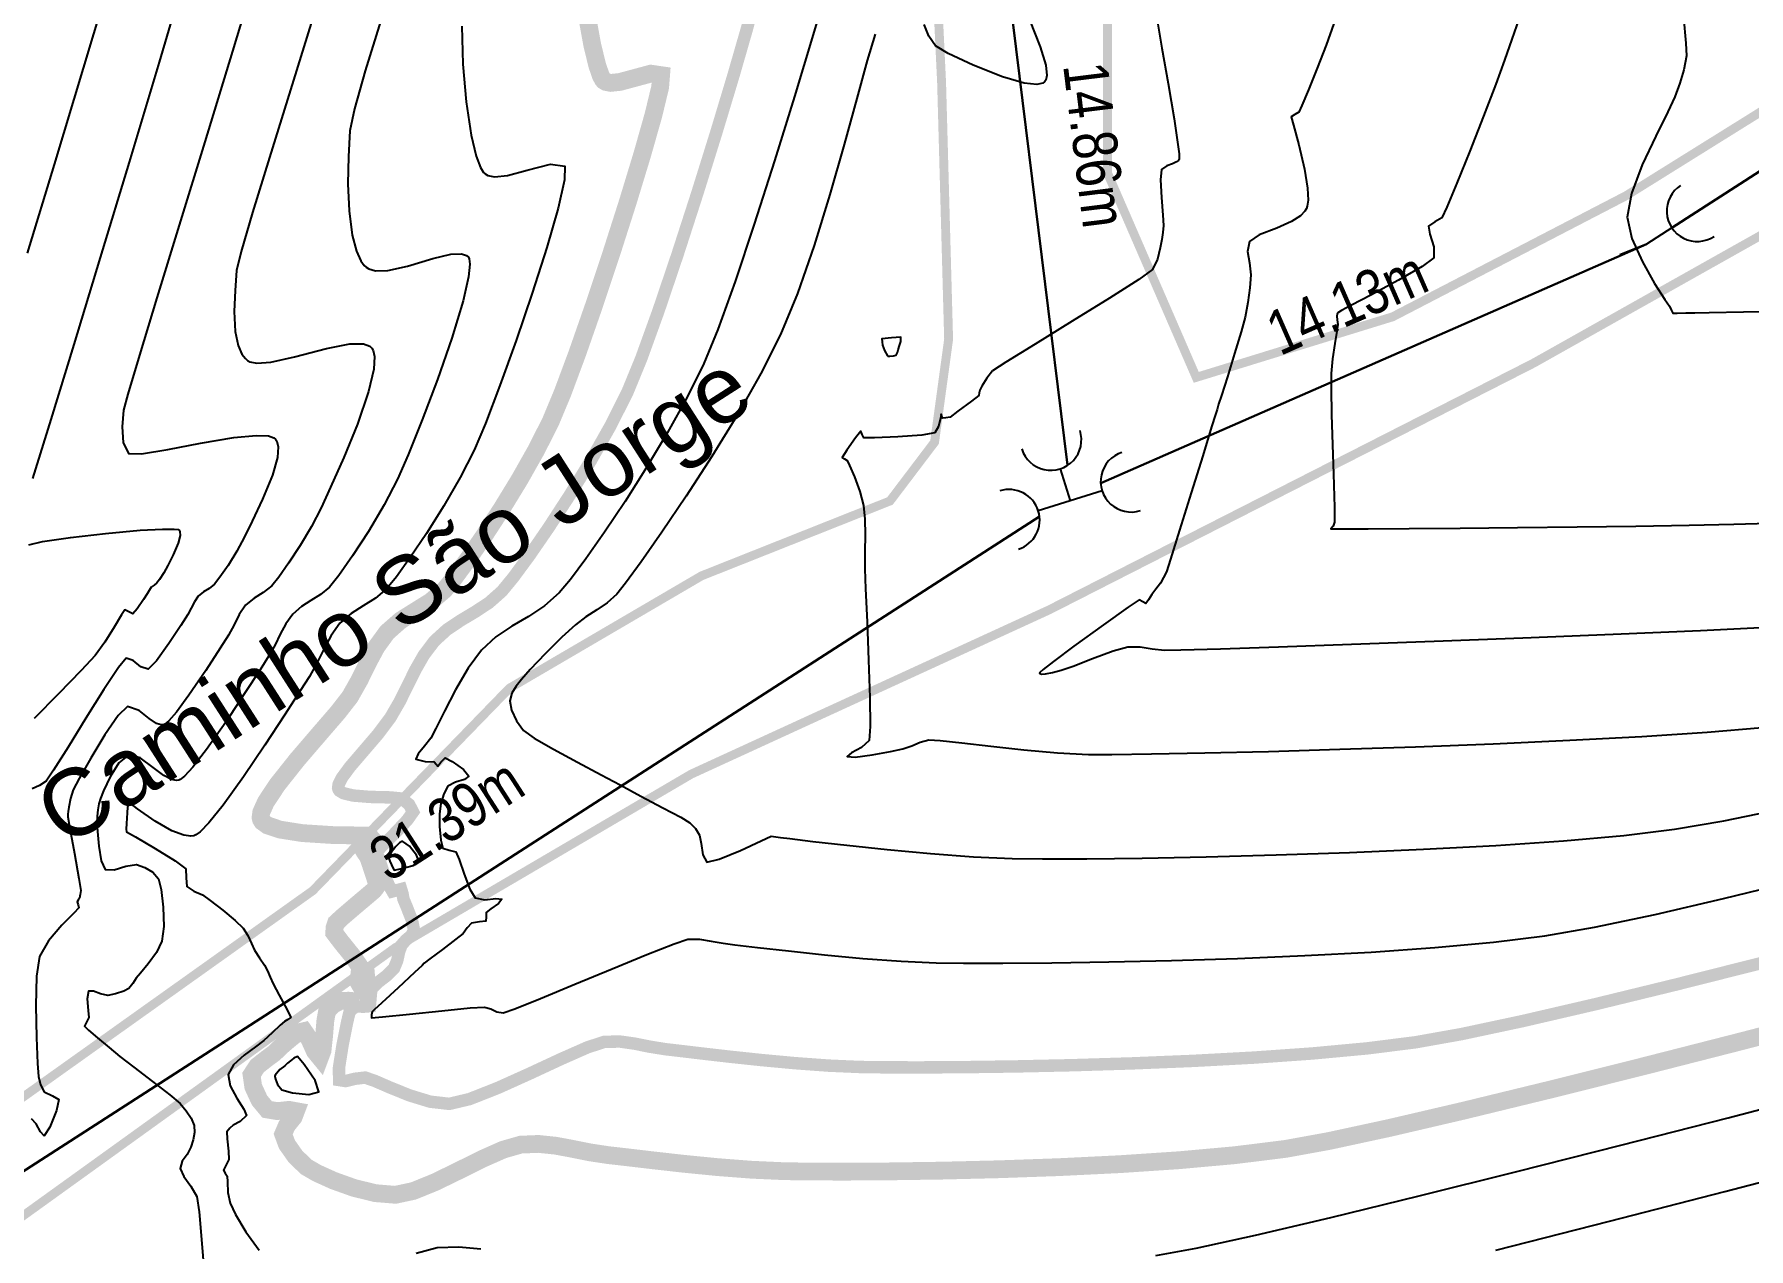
# Model space of a CAD drawing. Extents: x 360931 to 362237, y 7351473 to 7352200.
# Drawn here: x 361616.8 to 361655.38, y 7351840.05 to 7351867.38 of the extents above; entities that cross this region are included whole.
import ezdxf
from ezdxf.enums import TextEntityAlignment as Align

# ---------------------------------------------------------------- set-up
doc = ezdxf.new("R2010")
doc.units = 0
for name, color, linetype in [('A_Curvas Intermediarias', 37, 'Continuous'), ('A_Curvas Mestras', 32, 'Continuous'), ('PONTOS-Pontos - Água_U', 1, 'Continuous'), ('PS_IND_COMPRIMENTO', 7, 'Continuous'), ('ZZ-Carimbo Texto', 7, 'Continuous')]:
    doc.layers.add(name, color=color, linetype=linetype)
doc.layers.add('TUBO_PE_80_NTS194_PN_12_5', color=5, linetype='Continuous', lineweight=30)
doc.styles.add('CARIMBO', font='arial.ttf', dxfattribs={"height": 2})
doc.styles.add('ROMANS', font='arial.ttf', dxfattribs={"height": 2})
picture_1 = doc.add_image_def('image1.tif', size_in_pixel=(23490, 20550))

# ---------------------------------------------------------------- blocks, each defined once
blk = doc.blocks.new('*U1210', base_point=(361544.5079600605, 7351672.666167703))
for p, q in [((361544.3817252129, 7351672.606466972), (361544.6341949097, 7351672.770224494)), ((361544.5898388206, 7351672.562110886), (361544.5079600609, 7351672.688345734))]:
    blk.add_line(p, q)
for centre, start, end in [((361544.7495534642, 7351672.845048646), 122.968325282148, 302.968325282148), ((361544.2663666568, 7351672.531642822), 302.968325282148, 122.968325282148), ((361544.6646629727, 7351672.446752331), 32.96834127572016, 212.9683412757202)]:
    blk.add_arc(centre, 0.1375000000000001, start, end)
blk = doc.blocks.new('*U1226')
for p, q in [((-0.1349611733899325, -1.040834085586084e-17), (0, 0)), ((0, 0), (0.1276115338481963, -0.0248051693989508))]:
    blk.add_line(p, q)
blk.add_arc((-0.2724610013236037, -0.0002174700760600168), 0.1375, 270.0906135815417, 90.09061358154169)

msp = doc.modelspace()

# ---------------------------------------------------------------- linework, layer by layer
at = {"color": 0, "const_width": 0.2}
for points in [[(361629.2283346978, 7351914.738126702), (361628.7236157401, 7351905.567125448), (361628.7237191856, 7351899.001550904), (361631.0794248866, 7351888.234051084), (361634.4035408892, 7351878.851257103), (361636.5493730186, 7351872.748711157), (361637.05777291, 7351869.612286401), (361637.2159524929, 7351866.289716164), (361637.3738476007, 7351860.517804464), (361637.057695326, 7351858.200538766), (361636.0543923003, 7351856.876498527), (361631.8126806986, 7351855.191213953), (361627.4919281548, 7351852.663288274), (361623.0648250707, 7351848.105992419), (361614.2641749093, 7351841.836575363), (361608.8895804918, 7351844.127509449), (361602.8563345441, 7351846.708100715), (361595.8199752208, 7351849.81689946), (361590.75872281, 7351852.374382718)], [(361633.1472975898, 7351906.563308024), (361632.4771424148, 7351905.70942542), (361631.4549893299, 7351903.291154222), (361631.177232557, 7351900.464541256), (361631.4044878372, 7351895.871293712), (361636.9599566192, 7351880.619308794), (361640.9510170287, 7351869.626999113), (361640.9510170287, 7351864.251386682), (361642.9458101846, 7351859.658139138), (361647.3646548738, 7351861.020971189), (361652.6205025383, 7351863.747663024), (361656.9159281885, 7351866.425131167), (361666.3091282393, 7351873.592614803), (361673.8111041412, 7351881.801001864), (361666.3311607886, 7351887.136706991), (361659.3584205243, 7351894.103349306), (361649.1630336051, 7351903.568115481), (361638.6813290906, 7351913.614530496), (361635.2093208325, 7351909.19064844)], [(361679.268685092, 7351877.4112433), (361678.3302736735, 7351875.798349909), (361675.7971475364, 7351873.250497348), (361664.7141833454, 7351867.950153493), (361650.5332463934, 7351859.977200502), (361639.6380299422, 7351854.427573585), (361631.5833047867, 7351850.730866954), (361624.9194352781, 7351846.821686768), (361614.4784420389, 7351839.300624889), (361610.6545034964, 7351836.008419311), (361610.7061195067, 7351833.826149688), (361610.8128353572, 7351831.516154596), (361610.4345439937, 7351827.789376182), (361609.0444354528, 7351824.547451524), (361607.9361784005, 7351822.690899373), (361606.5203263107, 7351821.45588113), (361606.5143889087, 7351821.452256459)]]:
    msp.add_lwpolyline(points, dxfattribs=at)
at = {"layer": 'A_Curvas Intermediarias', "flags": 128}
for points, elevation in [([(361618.5730048354, 7351868.863476387), (361617.9023670889, 7351866.619303085), (361617.2486648269, 7351864.449542243), (361616.6424285599, 7351862.45081629)], 108), ([(361620.2808404071, 7351869.023011093), (361619.6071338374, 7351866.751639668), (361618.9335377953, 7351864.501701511), (361618.2861886012, 7351862.356526071), (361617.6912225755, 7351860.399442799), (361617.1747760387, 7351858.713781141), (361616.7629853112, 7351857.382870543)], 109), ([(361634.6967294209, 7351868.620547511), (361634.3274096947, 7351867.374316357), (361633.905363124, 7351865.979381484), (361633.4552632344, 7351864.527052527), (361633.0017835516, 7351863.108639124), (361632.5695976014, 7351861.815450911), (361632.1833789094, 7351860.738797526), (361631.8678010012, 7351859.969988605), (361631.4888696764, 7351859.211808589), (361631.0496211566, 7351858.420299198), (361630.5762498451, 7351857.628318381), (361630.0949501449, 7351856.868724084), (361629.631916459, 7351856.174374256), (361629.2133431908, 7351855.578126847), (361628.8654247432, 7351855.112839801), (361628.6143555194, 7351854.811371069), (361628.2820223471, 7351854.517603919), (361627.9196336258, 7351854.278922223), (361627.548322456, 7351854.057942377), (361627.1892219383, 7351853.817280774), (361626.8634651734, 7351853.519553805), (361626.5625047133, 7351853.113224846), (361626.2775202966, 7351852.62777993), (361626.0292358036, 7351852.147369434), (361625.8383751147, 7351851.756143739), (361625.7256621104, 7351851.538253228), (361625.5818124089, 7351851.356263352), (361625.4368385647, 7351851.185010055), (361625.3869474585, 7351851.070703857), (361625.5980514277, 7351851.017308246), (361625.7980132141, 7351851.010576338), (361625.8414779254, 7351850.957928623), (361625.8826811594, 7351850.911393564), (361625.950050171, 7351851.001707809), (361626.0432124801, 7351851.095591356), (361626.205677263, 7351851.012674408), (361626.4570621871, 7351850.835326262), (361626.5820693329, 7351850.684746196), (361626.4797020366, 7351850.611685666), (361626.278748935, 7351850.552771339), (361626.1085900586, 7351850.458015305), (361626.0143659188, 7351850.289933725), (361625.9520302755, 7351850.070534473), (361625.9171830323, 7351849.839067202), (361625.9158694932, 7351849.551958948), (361625.9467817352, 7351849.24229179), (361625.9944898209, 7351849.064297952), (361626.1336287919, 7351849.022348559), (361626.283255684, 7351848.983081746), (361626.3588323108, 7351848.811116273), (361626.4728251244, 7351848.480812318), (361626.6022583516, 7351848.14192683), (361626.7241562194, 7351847.944216754), (361626.9392722365, 7351847.905300914), (361627.1886717548, 7351847.928316695), (361627.3203183624, 7351847.914095495), (361627.243047994, 7351847.816413478), (361627.0730663575, 7351847.69731986), (361626.9693917009, 7351847.620055618), (361626.9663426196, 7351847.515652948), (361626.9596608672, 7351847.419551093), (361626.8213327611, 7351847.406288761), (361626.6405979347, 7351847.378612501), (361626.5408462445, 7351847.27140942), (361626.4483189129, 7351847.146704026), (361626.2828965464, 7351847.013939869), (361625.9862328332, 7351846.786692422), (361625.701878814, 7351846.571327181), (361625.5733855298, 7351846.474209638), (361625.5282641318, 7351846.422927292), (361625.3583544872, 7351846.265730174), (361624.9877234659, 7351845.923154487), (361624.6172080899, 7351845.580719467), (361624.4476453814, 7351845.423944348), (361624.4053062799, 7351845.379645347), (361624.3912927447, 7351845.314803877), (361624.3847136279, 7351845.245995208), (361624.638164892, 7351845.269342272), (361625.2410390768, 7351845.331991983), (361625.9719197496, 7351845.407167104), (361626.6093904777, 7351845.468090395), (361626.9320348286, 7351845.487984622), (361627.0759414473, 7351845.445626087), (361627.2115896179, 7351845.384720152), (361627.3520002352, 7351845.356791054), (361627.6139607196, 7351845.448752205), (361628.1916099272, 7351845.682425256), (361628.9617693833, 7351846.001866977), (361629.8012606127, 7351846.351134138), (361630.5869051405, 7351846.67428351), (361631.1955244917, 7351846.915371862), (361631.5039401913, 7351847.018455965), (361631.7690067453, 7351847.016436427), (361632.0285933026, 7351846.969266815), (361632.3000608807, 7351846.92332027), (361632.5652066915, 7351846.891712512), (361633.0756916827, 7351846.830285029), (361633.7681951702, 7351846.750717849), (361634.5793964702, 7351846.664690998), (361635.4459748988, 7351846.5838845), (361636.3046097721, 7351846.519978381), (361637.091980406, 7351846.484652668), (361637.7076468387, 7351846.47690301), (361638.5928384743, 7351846.47661504), (361639.6996860013, 7351846.485504309), (361640.9803201089, 7351846.505286368), (361642.3868714855, 7351846.537676766), (361643.8714708202, 7351846.584391054), (361645.3862488017, 7351846.647144783), (361646.8833361187, 7351846.727653502), (361648.3148634601, 7351846.827632763), (361649.6329615147, 7351846.948798115), (361650.7897609713, 7351847.09286511), (361651.9059321915, 7351847.287803602), (361653.2681187409, 7351847.573210933), (361654.8123626841, 7351847.929221462), (361656.4747060857, 7351848.335969552)], 116), ([(361623.0998843192, 7351867.848543427), (361622.5634010472, 7351866.12961535), (361622.0904153138, 7351864.607444647), (361621.7110870378, 7351863.365914919), (361621.4555761379, 7351862.488909766), (361621.3540425327, 7351862.06031279), (361621.3183812558, 7351861.610262616), (361621.298512052, 7351861.137477463), (361621.3207669702, 7351860.68769722), (361621.3865954095, 7351860.375173767), (361621.4728286019, 7351860.183741879), (361621.5510305107, 7351860.082066884), (361621.5969773685, 7351860.040111024), (361621.6530195067, 7351860.007598202), (361621.8074830041, 7351859.977139983), (361622.1257828719, 7351860.001722363), (361622.6576830498, 7351860.120452182), (361623.3792661144, 7351860.310110552), (361623.9013129998, 7351860.410860055), (361624.2064751442, 7351860.411468677), (361624.3494431336, 7351860.360033421), (361624.3989164102, 7351860.31553372), (361624.4284841769, 7351860.266004704), (361624.4591716208, 7351860.128880096), (361624.4420988465, 7351859.841097151), (361624.3239867226, 7351859.340737767), (361624.0712057338, 7351858.606239705), (361623.7639504747, 7351857.852234995), (361623.469023315, 7351857.187643693), (361623.2532266246, 7351856.721385853), (361623.0369383835, 7351856.303292206), (361622.7818771749, 7351855.87336286), (361622.5244778742, 7351855.477301291), (361622.3011753563, 7351855.160810972), (361622.1484044963, 7351854.969595378), (361621.954198858, 7351854.814506362), (361621.7449318445, 7351854.687869924), (361621.5538279437, 7351854.530913278), (361621.4108921514, 7351854.32262658), (361621.2960588916, 7351854.092629346), (361621.1674467952, 7351853.858092807), (361620.9809884909, 7351853.565177207), (361620.657253206, 7351853.065068935), (361620.280668835, 7351852.50977738), (361619.9980855411, 7351852.127962486), (361619.8254149616, 7351851.929087175), (361619.7391311087, 7351851.856404692), (361619.7066644117, 7351851.841681994), (361619.6577631809, 7351851.837649144), (361619.553370093, 7351851.868182732), (361619.3858589087, 7351851.979039334), (361619.1576778037, 7351852.16024883), (361618.8980144094, 7351852.251788402), (361618.6887347082, 7351852.048777821), (361618.388060892, 7351851.612523746), (361618.0699073302, 7351851.090502621), (361617.8081883922, 7351850.630190891), (361617.6768184474, 7351850.379065001), (361617.6168202699, 7351850.182732021), (361617.5775611222, 7351849.985421765), (361617.5623574564, 7351849.887796481), (361617.5577779941, 7351849.829775197), (361617.5553728505, 7351849.77169617), (361617.6018986297, 7351849.510479085), (361617.7034091686, 7351848.947426814), (361617.8046687322, 7351848.381249993), (361617.8504415856, 7351848.110659258), (361617.8339290237, 7351848.018783402), (361617.8148001693, 7351847.942394278), (361617.7877762023, 7351847.898116169), (361617.7629282696, 7351847.853954318), (361617.7855059842, 7351847.790334071), (361617.8063933912, 7351847.720782951), (361617.6882280229, 7351847.604413227), (361617.4195358692, 7351847.332577161), (361617.1214839192, 7351846.980518342), (361616.9152391624, 7351846.623480357), (361616.8498273866, 7351846.184402538), (361616.8334424074, 7351845.51957619), (361616.8479745536, 7351844.804940688), (361616.8753141544, 7351844.216435413), (361616.8973515387, 7351843.929999735), (361616.9391641628, 7351843.742366097), (361617.0250973989, 7351843.581177056), (361617.208173325, 7351843.494094425), (361617.3555961536, 7351843.407329828), (361617.3026500136, 7351843.158066175), (361617.1533087291, 7351842.789702381), (361617.0224366559, 7351842.594657615), (361616.9384873576, 7351842.682343157), (361616.8462569439, 7351842.861391651), (361616.7351235912, 7351842.973054319)], 111), ([(361624.6003001936, 7351867.69157135), (361624.248522018, 7351866.552348414), (361624.0057401288, 7351865.69836949), (361623.9021180901, 7351865.202764146), (361623.8671584905, 7351864.629365851), (361623.857075095, 7351864.013652038), (361623.8821292533, 7351863.406113141), (361623.9525823147, 7351862.857239589), (361624.0485276007, 7351862.494309365), (361624.1470243668, 7351862.283508173), (361624.226557288, 7351862.178269318), (361624.270730544, 7351862.137450241), (361624.330676833, 7351862.09955048), (361624.4785945274, 7351862.057475833), (361624.7568671705, 7351862.063681279), (361625.1949033525, 7351862.159362383), (361625.7681366417, 7351862.329470991), (361626.1762069357, 7351862.427990886), (361626.4145250613, 7351862.437981389), (361626.5274825529, 7351862.399218665), (361626.5674515832, 7351862.363211433), (361626.5875709077, 7351862.32506154), (361626.603921779, 7351862.202665423), (361626.574500781, 7351861.916795293), (361626.4507331367, 7351861.381021638), (361626.1947891252, 7351860.540607825), (361625.8712567981, 7351859.611368827), (361625.5282373131, 7351858.70134521), (361625.2138318279, 7351857.918577546), (361624.9761414999, 7351857.371106404), (361624.675727144, 7351856.790393678), (361624.321458931, 7351856.193241717), (361623.9639432161, 7351855.643130529), (361623.6537863543, 7351855.203540126), (361623.4415947009, 7351854.937950517), (361623.243051555, 7351854.769498207), (361623.0262516997, 7351854.634755107), (361622.8106635172, 7351854.499282426), (361622.6157553896, 7351854.328641383), (361622.4609253195, 7351854.115424615), (361622.3362317142, 7351853.881891784), (361622.2171335638, 7351853.638104629), (361622.0790898582, 7351853.394124892), (361621.8796795481, 7351853.080773097), (361621.5342860586, 7351852.543136558), (361621.1107719115, 7351851.903399306), (361620.6769996283, 7351851.283745375), (361620.3681995585, 7351850.88458989), (361620.1816950046, 7351850.682608247), (361620.086976185, 7351850.608989698), (361620.0501307406, 7351850.593423603), (361619.9993456243, 7351850.587297887), (361619.8914971968, 7351850.606616242), (361619.7180713213, 7351850.696305269), (361619.4764024234, 7351850.87822244), (361619.1818002496, 7351851.096517175), (361618.9269533161, 7351851.163042421), (361618.7054374874, 7351850.985881738), (361618.5068179551, 7351850.669032094), (361618.3587641473, 7351850.354588832), (361618.2889454926, 7351850.184647293), (361618.2522927171, 7351850.058547014), (361618.2291459109, 7351849.927986471), (361618.2142074835, 7351849.787289472), (361618.2112987764, 7351849.6313258), (361618.222085671, 7351849.4427281), (361618.2515238875, 7351849.111096337), (361618.3074029871, 7351848.777515009), (361618.3975125313, 7351848.583068619), (361618.6015548437, 7351848.575480147), (361618.8636158247, 7351848.662474137), (361619.097881688, 7351848.69728666), (361619.2908843997, 7351848.632052996), (361619.4663114485, 7351848.522171124), (361619.5940823322, 7351848.375771157), (361619.6589728724, 7351848.133771606), (361619.7031553484, 7351847.734780254), (361619.7122069688, 7351847.304922858), (361619.6717049424, 7351846.970325173), (361619.5481458017, 7351846.713052781), (361619.3638009756, 7351846.460180067), (361619.1879100173, 7351846.255345988), (361619.0897124801, 7351846.142189504), (361619.0167964338, 7351846.01671012), (361618.931892399, 7351845.90737014), (361618.8134489969, 7351845.846433805), (361618.6319513587, 7351845.783005198), (361618.4551124801, 7351845.749627045), (361618.2920976708, 7351845.785220984), (361618.1340182506, 7351845.847446772), (361618.0215062301, 7351845.846954319), (361617.9916555865, 7351845.675874699), (361618.013974224, 7351845.413762533), (361618.0277150442, 7351845.252403037), (361617.9726906704, 7351845.152549903), (361617.9316309606, 7351845.059223312), (361618.0189387609, 7351844.96987067), (361618.2249807665, 7351844.793008369), (361618.4835353543, 7351844.579136292), (361618.7283809012, 7351844.378754319), (361619.0421603736, 7351844.134403432), (361619.46210579, 7351843.815352217), (361619.8538791048, 7351843.512191948), (361620.0831422728, 7351843.315513904), (361620.2185901895, 7351843.157122722), (361620.3325438902, 7351842.990483615), (361620.3993332855, 7351842.825438882), (361620.4074830671, 7351842.663608345), (361620.3761951645, 7351842.50020062), (361620.3258153441, 7351842.335441192), (361620.237411956, 7351842.174922281), (361620.1300068724, 7351842.018276727), (361620.0808761421, 7351841.856790938), (361620.1634440548, 7351841.673237984), (361620.3263236269, 7351841.461160325), (361620.4595739968, 7351841.227998462), (361620.5095842195, 7351840.883243194), (361620.5631512396, 7351840.256562774), (361620.6227994518, 7351839.525132448)], 112), ([(361642.068912314, 7351867.699108519), (361642.1737927861, 7351867.065301554), (361642.3110249197, 7351866.267340773), (361642.4449082048, 7351865.472689828), (361642.5256129193, 7351864.95188773), (361642.5587449676, 7351864.684589826), (361642.5635029921, 7351864.585202895), (361642.5598261898, 7351864.56317206), (361642.5454176988, 7351864.54062284), (361642.5024448003, 7351864.504456226), (361642.4137782585, 7351864.46526534), (361642.2816807128, 7351864.420763549), (361642.16135447, 7351864.333972869), (361642.1415233952, 7351864.101957016), (361642.1632969321, 7351863.702368346), (361642.1967378971, 7351863.30476513), (361642.211909107, 7351863.078705641), (361642.1971455055, 7351862.917083907), (361642.1684693168, 7351862.757240646), (361642.1364407509, 7351862.575372007), (361642.0748463789, 7351862.316603624), (361641.9640019257, 7351862.083232876), (361641.6565538491, 7351861.858298852), (361640.9947542502, 7351861.43715987), (361640.1563736967, 7351860.920451363), (361639.3191827563, 7351860.408808756), (361638.6609519969, 7351860.002867478), (361638.3594519863, 7351859.803262961), (361638.2306889108, 7351859.63853169), (361638.1242399205, 7351859.46162393), (361638.076598687, 7351859.371122791), (361638.0642083858, 7351859.310760015), (361638.0503175081, 7351859.251802363), (361637.8858442833, 7351859.122967874), (361637.5834250464, 7351858.89462349), (361637.4053397528, 7351858.766317955), (361637.3112526462, 7351858.748613995), (361637.2342043169, 7351858.742505339), (361637.2074809012, 7351858.830454319), (361637.1906028687, 7351858.739280257), (361637.1439415899, 7351858.554533797), (361637.0599406455, 7351858.409664052), (361636.7689254512, 7351858.355963589), (361636.229733606, 7351858.317170042), (361635.7064691531, 7351858.295736389), (361635.463236136, 7351858.294115609), (361635.427624206, 7351858.373249249), (361635.3964342623, 7351858.444380061), (361635.2805398564, 7351858.296128283), (361635.0808730637, 7351858.01675044), (361634.9764159945, 7351857.858714702), (361635.0321001364, 7351857.824565572), (361635.0947216006, 7351857.789455947), (361635.1472589741, 7351857.677481857), (361635.2562409717, 7351857.41748567), (361635.3758534913, 7351857.090755619), (361635.4602824309, 7351856.778579935), (361635.4921597772, 7351856.470343991), (361635.4961139229, 7351856.115285276), (361635.4893253755, 7351855.734470189), (361635.4889746423, 7351855.348965129), (361635.5060184275, 7351854.898704916), (361635.5380255263, 7351854.160851539), (361635.573499573, 7351853.293140067), (361635.6009442015, 7351852.453305565), (361635.6088630459, 7351851.799083102), (361635.5857597404, 7351851.488207744), (361635.4137419474, 7351851.332804332), (361635.1886855182, 7351851.212207955), (361635.0924068621, 7351851.125098701), (361635.2703476882, 7351851.114813129), (361635.649800072, 7351851.16507404), (361636.0638191977, 7351851.238245131), (361636.3454602491, 7351851.296690102), (361636.5444220634, 7351851.366852746), (361636.7313963555, 7351851.448354087), (361636.9307313684, 7351851.501860134), (361637.1820861126, 7351851.488769834), (361637.6723990214, 7351851.435072241), (361638.3264902899, 7351851.358722925), (361639.0691801137, 7351851.277677456), (361639.8252886881, 7351851.209891402), (361640.5196362085, 7351851.173320335), (361641.0451886442, 7351851.172324208), (361641.9394070841, 7351851.183986192), (361643.1362438148, 7351851.207814259), (361644.5696511234, 7351851.243316378), (361646.1735812966, 7351851.290000525), (361647.8819866211, 7351851.34737467), (361649.6288193839, 7351851.414946784), (361651.3480318717, 7351851.49222484), (361652.9735763713, 7351851.578716807), (361654.4394051696, 7351851.673930661), (361655.6794705533, 7351851.77737437)], 118), ([(361639.190483805, 7351867.700994698), (361639.434693125, 7351867.096338071), (361639.5579765528, 7351866.685621358), (361639.5837215592, 7351866.453217458), (361639.5603044323, 7351866.346099429), (361639.5346596904, 7351866.309246165), (361639.490126899, 7351866.278176361), (361639.3580919612, 7351866.24961488), (361639.0727360486, 7351866.278616483), (361638.5856306216, 7351866.417509574), (361637.9260970744, 7351866.679591703), (361637.3667717563, 7351866.94584639), (361637.0753203453, 7351867.115427834), (361636.9268240537, 7351867.336880131), (361636.8233530924, 7351867.596493593)], 117), ([(361646.0426373848, 7351867.617883924), (361645.869033234, 7351867.136926484), (361645.6663668607, 7351866.613870281), (361645.4715219726, 7351866.131946467), (361645.3213822769, 7351865.774386194), (361645.2528314812, 7351865.624420612), (361645.1638761027, 7351865.572721949), (361645.0833422772, 7351865.520121993), (361645.1310326641, 7351865.330809958), (361645.2505390096, 7351864.892635238), (361645.3803404886, 7351864.342803266), (361645.450252173, 7351863.91474651), (361645.4622227314, 7351863.646693449), (361645.4435524118, 7351863.509689156), (361645.4247455446, 7351863.456989265), (361645.3911724921, 7351863.400178602), (361645.2929430902, 7351863.296648049), (361645.0867838551, 7351863.163215999), (361644.7550173346, 7351863.016702154), (361644.3622414364, 7351862.863838054), (361644.1407811142, 7351862.718458534), (361644.1020983482, 7351862.492390129), (361644.144246713, 7351862.232491128), (361644.1712345039, 7351861.962303525), (361644.1483515929, 7351861.670273442), (361644.105243349, 7351861.344782657), (361644.0424513142, 7351861.009276651), (361643.9547824889, 7351860.684198242), (361643.8079025291, 7351860.195430558), (361643.6455850604, 7351859.673817691), (361643.511603708, 7351859.250203738), (361643.4497320973, 7351859.055432788), (361643.4137875431, 7351858.938332082), (361643.3776600991, 7351858.821287652), (361643.2915165297, 7351858.543201815), (361643.090074698, 7351857.893478724), (361642.8303883112, 7351857.057195698), (361642.5695110759, 7351856.219430048), (361642.3644966992, 7351855.565259092), (361642.2723988878, 7351855.279760144), (361642.2098917133, 7351855.152245435), (361642.1375642873, 7351855.029773596), (361642.037655891, 7351854.894946286), (361641.9452007154, 7351854.774777848), (361641.874621186, 7351854.653520453), (361641.8143624801, 7351854.567516819), (361641.7404099612, 7351854.6089817), (361641.6631711084, 7351854.65350631), (361641.4172129891, 7351854.486639223), (361640.8549992137, 7351854.0879903), (361640.1913847025, 7351853.607630788), (361639.7318670703, 7351853.265359434), (361639.5010549191, 7351853.083589341), (361639.427165634, 7351853.016100409), (361639.4193731543, 7351853.002064993), (361639.4275473556, 7351852.99244265), (361639.4629588957, 7351852.983142815), (361639.5530400753, 7351852.989177289), (361639.7122044109, 7351853.020869045), (361639.9097647111, 7351853.069218535), (361640.1748890826, 7351853.163455113), (361640.6138495269, 7351853.333448216), (361641.0746402106, 7351853.502389609), (361641.4052553005, 7351853.593471046), (361641.6818221193, 7351853.591083633), (361641.951449845, 7351853.548249171), (361642.2334641098, 7351853.517654168), (361642.6001831991, 7351853.526052319), (361643.4879377925, 7351853.553014636), (361644.7991109366, 7351853.596008094), (361646.4360856782, 7351853.652499666), (361648.301245064, 7351853.719956329), (361650.2969721408, 7351853.795845056), (361652.3256499553, 7351853.877632821), (361654.2896615541, 7351853.962786596), (361656.0913899841, 7351854.048773358)], 119), ([(361653.9093066226, 7351867.765304687), (361653.9637686713, 7351867.174823564), (361653.9769073934, 7351866.889626065), (361653.9175387897, 7351866.575235817), (361653.8236637074, 7351866.278315518), (361653.7153184522, 7351865.971632336), (361653.559770403, 7351865.636582825), (361653.2842060936, 7351865.089124165), (361652.9792224506, 7351864.438635143), (361652.7354164, 7351863.794494553), (361652.6433848682, 7351863.266081184), (361652.7499004885, 7351862.782063358), (361652.98407519, 7351862.254607746), (361653.2600148425, 7351861.768340669), (361653.4918253159, 7351861.407888445), (361653.5936124801, 7351861.257877395), (361653.6288686119, 7351861.176891553), (361653.6707323539, 7351861.106481133), (361653.7699530844, 7351861.101773141), (361653.9642667139, 7351861.107399991), (361654.1658015045, 7351861.112381148), (361654.4899307843, 7351861.119363256), (361655.26221623, 7351861.136270931), (361656.3583590423, 7351861.15804433)], 121), ([(361626.421109582, 7351867.562028958), (361626.4467371295, 7351866.704952299), (361626.5194823035, 7351865.858837775), (361626.6317511176, 7351865.108537629), (361626.7449200307, 7351864.634304576), (361626.8408682221, 7351864.380644258), (361626.9091945507, 7351864.27029797), (361626.9444837196, 7351864.234789457), (361627.0041366648, 7351864.199277132), (361627.1564888658, 7351864.168137694), (361627.4468118911, 7351864.198297212), (361627.890960463, 7351864.318033893), (361628.4129093005, 7351864.458444998), (361628.7359867563, 7351864.410889147), (361628.734389546, 7351864.106084089), (361628.5879695968, 7351863.462536018), (361628.3329926941, 7351862.579051769), (361628.0057246237, 7351861.554438171), (361627.6424311709, 7351860.487502059), (361627.2793781216, 7351859.477050264), (361626.9528312612, 7351858.621889618), (361626.6990563752, 7351858.020826954), (361626.3851425195, 7351857.405039519), (361626.0158598773, 7351856.765234349), (361625.6286956218, 7351856.148434915), (361625.2611369259, 7351855.601664678), (361624.9506709628, 7351855.171947104), (361624.7347849055, 7351854.906305655), (361624.480643007, 7351854.690681037), (361624.2031319069, 7351854.518205341), (361623.9271717886, 7351854.34479576), (361623.6776828356, 7351854.126369488), (361623.4794951428, 7351853.853444861), (361623.3198831379, 7351853.554514989), (361623.1674335033, 7351853.242459239), (361622.9907329213, 7351852.930156976), (361622.7854122313, 7351852.607581136), (361622.4336870001, 7351852.057665426), (361621.990260209, 7351851.378900602), (361621.5098348391, 7351850.669777416), (361621.0471138717, 7351850.028786621), (361620.726444671, 7351849.631235091), (361620.53320239, 7351849.433388316), (361620.4334431409, 7351849.361079294), (361620.3935970695, 7351849.345165212), (361620.325924697, 7351849.336609812), (361620.1690747663, 7351849.356300433), (361619.8978382049, 7351849.457910098), (361619.5189046527, 7351849.672123837), (361619.124266359, 7351849.946849252), (361618.9558922229, 7351850.074296441), (361618.9268219934, 7351850.035184053), (361618.9010725378, 7351849.990229583), (361618.89078965, 7351849.857180595), (361618.8751834476, 7351849.619754755), (361618.8672247023, 7351849.49095543), (361618.8772665036, 7351849.434426897), (361619.077053261, 7351849.318583353), (361619.5196590391, 7351849.058152583), (361619.9739983314, 7351848.777793443), (361620.2089856314, 7351848.602164785), (361620.2192093557, 7351848.399934289), (361620.2311183779, 7351848.201426141), (361620.3885328147, 7351848.098345419), (361620.5842278647, 7351848.01474278), (361620.7600571543, 7351847.886034943), (361621.0413721987, 7351847.667572039), (361621.3236598991, 7351847.435314882), (361621.5024071569, 7351847.26522428), (361621.6076397972, 7351847.095783139), (361621.6881025744, 7351846.916574371), (361621.7595001205, 7351846.766521734), (361621.8716194138, 7351846.600244015), (361621.9818113329, 7351846.433021241), (361622.0472251628, 7351846.302012235), (361622.1096964126, 7351846.160280529), (361622.1771596499, 7351846.01348891), (361622.3134464399, 7351845.755090048), (361622.4893588926, 7351845.425646946), (361622.5732873917, 7351845.251487887), (361622.5081856831, 7351845.206984544), (361622.4295911809, 7351845.164860602), (361622.3347223331, 7351845.080317983), (361622.1524195879, 7351844.912876692), (361621.9643674194, 7351844.738111338), (361621.7775958792, 7351844.593983984), (361621.5220877653, 7351844.404701846), (361621.2867307128, 7351844.190134152), (361621.160412357, 7351843.970150132), (361621.2052415045, 7351843.718188743), (361621.3567348898, 7351843.437404058), (361621.5138920395, 7351843.192237989), (361621.5757124801, 7351843.047132444), (361621.4298357804, 7351842.912872897), (361621.2781450888, 7351842.830356493), (361621.198957697, 7351842.760739691), (361621.1345668874, 7351842.684267389), (361621.1435312663, 7351842.522026344), (361621.1720505392, 7351842.246790992), (361621.180435319, 7351842.06096499), (361621.1129230757, 7351841.921905295), (361621.0572141703, 7351841.820171219), (361621.0956111011, 7351841.752120082), (361621.1398230064, 7351841.68300695), (361621.1446840366, 7351841.55849786), (361621.1588950541, 7351841.316518127), (361621.2076344112, 7351841.078483228), (361621.3304006438, 7351840.824557514), (361621.5606365093, 7351840.432830799), (361621.8586394594, 7351840.018299744)], 113), ([(361635.7186031137, 7351867.378974304), (361635.5434734649, 7351866.787383988), (361635.3088783714, 7351865.934237998), (361635.0247262515, 7351864.90166594), (361634.7009255238, 7351863.77179742), (361634.3473846064, 7351862.626762045), (361633.9740119179, 7351861.548689422), (361633.5907158765, 7351860.619709156), (361633.1490089819, 7351859.747697032), (361632.6208391577, 7351858.818396924), (361632.046767958, 7351857.880740575), (361631.4673569371, 7351856.983659728), (361630.923167649, 7351856.176086127), (361630.454761648, 7351855.506951511), (361630.1027004883, 7351855.025187623), (361629.907545724, 7351854.779726207), (361629.6894616497, 7351854.5852115), (361629.4547129957, 7351854.425738263), (361629.2134688234, 7351854.271415233), (361628.9758981944, 7351854.092351144), (361628.6721029576, 7351853.808722883), (361628.2971183693, 7351853.434919339), (361627.9585136034, 7351853.08236725), (361627.7638578333, 7351852.862493352), (361627.6448907913, 7351852.707301561), (361627.5440787722, 7351852.54848012), (361627.4982559117, 7351852.380589708), (361627.5384374217, 7351852.170368638), (361627.6516336204, 7351851.927589881), (361627.8086713037, 7351851.711366083), (361628.046085924, 7351851.54304609), (361628.4859232972, 7351851.289328011), (361629.0241949356, 7351850.997238921), (361629.5569123512, 7351850.713805899), (361629.9800870564, 7351850.486056014), (361630.4476548059, 7351850.234877224), (361630.9409304436, 7351849.975719411), (361631.3472995052, 7351849.759278075), (361631.5541475268, 7351849.636248711), (361631.6749359808, 7351849.508026402), (361631.7672032274, 7351849.356986347), (361631.8058171268, 7351849.166204354), (361631.8456768921, 7351848.914218595), (361631.9369221816, 7351848.752598908), (361632.2128200881, 7351848.814366233), (361632.692904953, 7351849.014969992), (361633.1564788537, 7351849.229057772), (361633.3828438676, 7351849.331277154), (361633.4869656969, 7351849.322880592), (361633.5922875567, 7351849.306248824), (361633.7986063312, 7351849.280527577), (361634.3220554869, 7351849.217066262), (361635.0800507759, 7351849.130017104), (361635.9900079503, 7351849.033532324), (361636.9693427624, 7351848.941764149), (361637.9354709639, 7351848.8688648), (361638.8058083072, 7351848.828986501), (361639.4873444755, 7351848.822277923), (361640.4808429022, 7351848.82644418), (361641.7272012387, 7351848.842318012), (361643.1673171369, 7351848.870732166), (361644.7420882484, 7351848.912519378), (361646.392412225, 7351848.968512394), (361648.059186718, 7351849.039543957), (361649.6833093795, 7351849.126446807), (361651.2056778609, 7351849.230053687), (361652.5671898139, 7351849.351197341), (361653.7087428902, 7351849.490710509), (361654.8190865137, 7351849.681868551), (361656.0902139143, 7351849.945235647)], 117), ([(361635.9959077655, 7351860.142750844), (361636.0086094759, 7351860.138490216), (361636.0505384864, 7351860.136182116), (361636.1299006669, 7351860.143103356), (361636.1968915499, 7351860.157295404), (361636.2203444251, 7351860.214710376), (361636.2391806012, 7351860.277905343), (361636.2690364377, 7351860.37375585), (361636.2959216983, 7351860.464571588), (361636.2957775286, 7351860.561692183), (361636.085721979, 7351860.547770482), (361635.872457406, 7351860.521757055), (361635.8755075704, 7351860.454923715), (361635.8897488437, 7351860.381545228), (361635.9335393141, 7351860.261373658), (361635.9959077655, 7351860.142750844)], 117), ([(361616.6801250193, 7351855.887764663), (361616.9887960774, 7351855.963861794), (361617.6176104484, 7351856.056793944), (361618.4029453826, 7351856.147726391), (361619.1811781298, 7351856.217824414), (361619.6886962651, 7351856.246245112), (361619.9472345861, 7351856.245098499), (361620.0418157461, 7351856.231377668), (361620.0618460639, 7351856.220178293), (361620.0773811011, 7351856.189673794), (361620.0814586855, 7351856.102418467), (361620.0364246373, 7351855.926560923), (361619.9266246867, 7351855.665927236), (361619.8073968739, 7351855.421944753), (361619.7176576934, 7351855.260369936), (361619.6189835742, 7351855.110290436), (361619.562024087, 7351855.032885103), (361619.4958076134, 7351854.984286063), (361619.4299730518, 7351854.935457067), (361619.3864920358, 7351854.862833557), (361619.3441606691, 7351854.786028638), (361619.2595210744, 7351854.65983964), (361619.1142374314, 7351854.451837645), (361619.0197317539, 7351854.338198777), (361618.9296061091, 7351854.383965169), (361618.8401365959, 7351854.429280364), (361618.7604935325, 7351854.312636841), (361618.595204454, 7351854.038793575), (361618.384751871, 7351853.703131085), (361618.1696182941, 7351853.4010299), (361617.85793162, 7351853.059212365), (361617.3495060968, 7351852.536752291), (361616.7947417044, 7351851.97967361)], 109), ([(361625.0950078936, 7351849.218059948), (361625.0716322594, 7351849.214629137), (361625.0191901156, 7351849.185737821), (361624.9343257475, 7351849.104075168), (361624.8320706718, 7351848.970546289), (361624.769921744, 7351848.864517897), (361624.7987241353, 7351848.774562063), (361624.8381822339, 7351848.692786675), (361624.8668782447, 7351848.624665831), (361624.9003326778, 7351848.56601238), (361625.0054949538, 7351848.58856452), (361625.150286792, 7351848.632770833), (361625.3255324278, 7351848.675990378), (361625.4638496523, 7351848.753838014), (361625.4010916587, 7351848.903632939), (361625.2440000593, 7351849.111094844), (361625.0950078936, 7351849.218059948)], 116), ([(361642.0328152143, 7351839.899328917), (361642.9399568823, 7351840.066731818), (361644.2789342637, 7351840.35922321), (361645.9771492949, 7351840.75684015), (361647.9620039125, 7351841.239619687), (361650.1609000533, 7351841.787598881), (361652.5012396538, 7351842.380814785), (361654.9104246505, 7351842.999304453), (361657.3158569802, 7351843.623104939)], 113), ([(361649.6858719683, 7351840.018827375), (361652.2445067578, 7351840.671289883), (361654.8415216854, 7351841.339184221), (361657.4059562659, 7351842.003343199)], 112), ([(361625.3908215776, 7351839.952370759), (361625.8672291621, 7351840.0799924), (361626.3496821065, 7351840.097436838), (361626.8470155549, 7351840.045101995)], 113)]:
    msp.add_lwpolyline(points, dxfattribs=dict(at, elevation=elevation))
at = {"layer": 'A_Curvas Intermediarias', "color": 55, "true_color": 0x999b37, "const_width": 0.4, "elevation": 114, "flags": 128}
msp.add_lwpolyline([(361629.2202353126, 7351867.880447028), (361629.3575629752, 7351867.129018614), (361629.46868517, 7351866.675686745), (361629.5473769848, 7351866.44713557), (361629.5957008219, 7351866.356847295), (361629.6182368951, 7351866.332128674), (361629.6610672387, 7351866.306631104), (361629.7704549161, 7351866.284273233), (361629.9789045557, 7351866.305927529), (361630.2977997233, 7351866.391897521), (361630.6725548672, 7351866.492711585), (361630.9045219294, 7351866.45856686), (361630.8831583765, 7351866.186995824), (361630.7321209769, 7351865.561751867), (361630.4797190136, 7351864.670791477), (361630.1542617697, 7351863.602071146), (361629.7840585284, 7351862.443547361), (361629.3974185727, 7351861.283176614), (361629.0226511857, 7351860.208915397), (361628.6880656507, 7351859.308720197), (361628.4219712506, 7351858.670547504), (361628.0992350219, 7351858.030387597), (361627.722125026, 7351857.362706525), (361627.3194128793, 7351856.703595065), (361626.9198701981, 7351856.089143987), (361626.5522685986, 7351855.555444067), (361626.2453796972, 7351855.138586078), (361626.0279751101, 7351854.874660793), (361625.7182344589, 7351854.611863868), (361625.3800121139, 7351854.401655574), (361625.0436800598, 7351854.190309091), (361624.7396102815, 7351853.924097594), (361624.4980649661, 7351853.591465106), (361624.3035345616, 7351853.227138194), (361624.1177334427, 7351852.846813849), (361623.9023759843, 7351852.46618906), (361623.6296627198, 7351852.116788383), (361623.2011784165, 7351851.620601316), (361622.7156113032, 7351851.054564954), (361622.2716496088, 7351850.495616385), (361622.0127546446, 7351850.105262468), (361621.9079027279, 7351849.871484107), (361621.8923770408, 7351849.752953402), (361621.9032953919, 7351849.706731), (361621.9339910932, 7351849.659123724), (361622.0483117304, 7351849.576913665), (361622.3273369862, 7351849.482938413), (361622.8307394183, 7351849.403525876), (361623.5224480999, 7351849.358980095), (361624.0908280433, 7351849.350567807), (361624.3293893608, 7351849.35186074), (361624.3916489087, 7351849.27892789), (361624.2913345717, 7351849.180647252), (361624.1887311839, 7351849.058248084), (361624.2391521521, 7351848.969621352), (361624.3081530207, 7351848.876939608), (361624.3730059556, 7351848.693415541), (361624.4702179533, 7351848.395739823), (361624.5185261182, 7351848.22854283), (361624.4798609536, 7351848.167578394), (361624.4319302058, 7351848.10920181), (361624.2978779309, 7351847.995166521), (361624.0161906763, 7351847.757415337), (361623.7325054361, 7351847.514311956), (361623.5924592044, 7351847.38422008), (361623.5569617492, 7351847.273532717), (361623.5498539406, 7351847.159854201), (361623.7014141575, 7351846.958829823), (361623.9749437239, 7351846.619646502), (361624.1335503499, 7351846.389648106), (361624.1132890931, 7351846.204223855), (361624.0775305904, 7351846.081856681), (361624.1245283679, 7351845.999505721), (361624.1632744223, 7351845.934681242), (361624.2048764801, 7351845.875346319), (361624.2459484458, 7351845.917425971), (361624.2852570584, 7351845.957942271), (361624.2969006324, 7351845.813693174), (361624.2558799755, 7351845.62780791), (361624.1062501457, 7351845.610741431), (361623.8723716508, 7351845.632410517), (361623.6854198434, 7351845.62670813), (361623.5155775647, 7351845.535234613), (361623.3883336439, 7351845.394193321), (361623.3507839757, 7351845.189065992), (361623.3220675273, 7351844.841128001), (361623.2864106781, 7351844.509638472), (361623.2280398076, 7351844.353856529), (361623.1140432999, 7351844.493349601), (361622.9868517346, 7351844.778138479), (361622.868719031, 7351844.948320539), (361622.7501087307, 7351844.920599031), (361622.6194563696, 7351844.825445785), (361622.4959738575, 7351844.723611046), (361622.3446341353, 7351844.592713219), (361622.2004159463, 7351844.452496086), (361622.0304961438, 7351844.327416622), (361621.8164074301, 7351844.158818405), (361621.6896611254, 7351843.964608259), (361621.7271082349, 7351843.697896539), (361621.8686825761, 7351843.391928649), (361622.0405196887, 7351843.184813981), (361622.2686526918, 7351843.147379781), (361622.5325227868, 7351843.176179579), (361622.6883776364, 7351843.147912201), (361622.6356916517, 7351843.009721278), (361622.4831845233, 7351842.821780251), (361622.4009718332, 7351842.630332659), (361622.4861083697, 7351842.399257324), (361622.6810949885, 7351842.12217911), (361622.9242163723, 7351841.889960603), (361623.1598226791, 7351841.753350969), (361623.5335684483, 7351841.584350777), (361623.9897545417, 7351841.421101066), (361624.472681821, 7351841.301742881), (361624.9266511482, 7351841.264417262), (361625.3320900641, 7351841.351308562), (361625.8190175261, 7351841.549317846), (361626.3456595342, 7351841.805459051), (361626.8702420889, 7351842.066746118), (361627.3509911902, 7351842.280192984), (361627.7461328385, 7351842.392813588), (361628.1436039862, 7351842.40964357), (361628.5300101815, 7351842.36974406), (361628.9146282721, 7351842.297894516), (361629.3067351052, 7351842.218874398), (361629.7156075285, 7351842.15746316), (361630.1538045606, 7351842.107312138), (361630.7385345209, 7351842.038221463), (361631.4258744575, 7351841.961367273), (361632.1719014181, 7351841.887925707), (361632.9326924508, 7351841.829072903), (361633.6643246034, 7351841.795985002), (361634.226467706, 7351841.787981413), (361635.0389069199, 7351841.785576175), (361636.054998216, 7351841.791513448), (361637.2280975651, 7351841.808537395), (361638.5115609378, 7351841.839392177), (361639.8587443049, 7351841.886821958), (361641.2230036373, 7351841.9535709), (361642.5576949056, 7351842.042383166), (361643.8161740807, 7351842.156002916), (361644.9517971333, 7351842.297174315), (361645.9265097526, 7351842.474054024), (361647.2897009208, 7351842.768346702), (361648.9684798491, 7351843.159522556), (361650.8899557491, 7351843.627051792), (361652.9812378321, 7351844.150404622), (361655.1694353097, 7351844.709051248), (361657.3816573934, 7351845.282461877)], dxfattribs=at)
at = {"layer": 'A_Curvas Mestras', "flags": 128}
for points, elevation in [([(361621.901479001, 7351869.112267353), (361621.2607708216, 7351867.000904822), (361620.6376111833, 7351864.961799157), (361620.0611693964, 7351863.082600006), (361619.5606147717, 7351861.450957013), (361619.1651166196, 7351860.154519822), (361618.9038442506, 7351859.280938082), (361618.8059669752, 7351858.917861434), (361618.7807293867, 7351858.548359831), (361618.8002014301, 7351858.189260133), (361618.9232241929, 7351857.942771807), (361619.2160442365, 7351857.936951526), (361619.804132832, 7351858.035446209), (361620.5435504047, 7351858.178019927), (361621.2903573797, 7351858.304436751), (361621.7963959351, 7351858.353458703), (361622.07424039, 7351858.339587517), (361622.1937761054, 7351858.29899858), (361622.2303812371, 7351858.267856007), (361622.2592844428, 7351858.220751477), (361622.2886301697, 7351858.098365387), (361622.2712021765, 7351857.856610429), (361622.1604389232, 7351857.460022575), (361621.9395489551, 7351856.918561366), (361621.7025478737, 7351856.421701253), (361621.5303117493, 7351856.071665303), (361621.3605375404, 7351855.750101169), (361621.1624410988, 7351855.428145746), (361620.979505618, 7351855.160343837), (361620.8552142916, 7351855.00124024), (361620.7365456577, 7351854.906473673), (361620.6086738264, 7351854.82909295), (361620.4919004977, 7351854.733185172), (361620.4045601127, 7351854.605912359), (361620.3343916759, 7351854.465373403), (361620.2558037321, 7351854.322060723), (361620.0982635508, 7351854.074919251), (361619.8298089143, 7351853.666241654), (361619.5512002745, 7351853.277443509), (361619.3631980828, 7351853.089940386), (361619.2018781889, 7351853.147700037), (361619.0277418552, 7351853.284599467), (361618.8690755026, 7351853.340534382), (361618.6955622943, 7351853.131233897), (361618.3680708483, 7351852.634559749), (361617.9639196004, 7351851.990479751), (361617.5604269862, 7351851.338961706), (361617.2349114416, 7351850.819973423), (361617.0646914021, 7351850.573482711), (361616.9158505932, 7351850.475251665), (361616.7536798651, 7351850.402003612)], 110), ([(361650.205625566, 7351867.722049095), (361650.0452459942, 7351867.267824276), (361649.8789779185, 7351866.79475813), (361649.6843941563, 7351866.256258914), (361649.4090311417, 7351865.534350177), (361649.1015784941, 7351864.750778078), (361648.8107258331, 7351864.027288778), (361648.5851627782, 7351863.485628434), (361648.4735789489, 7351863.247543211), (361648.3102449109, 7351863.15608931), (361648.1719859226, 7351863.061951827), (361648.2032683918, 7351862.877605215), (361648.2895652694, 7351862.598565854), (361648.2896648995, 7351862.350806469), (361648.0322554098, 7351862.153094443), (361647.4955082178, 7351861.844648412), (361646.8705200566, 7351861.510272168), (361646.4354130342, 7351861.281089566), (361646.2111399821, 7351861.160049084), (361646.1331548956, 7351861.113744488), (361646.1202077584, 7351861.1029442), (361646.1134974645, 7351861.084797509), (361646.110202701, 7351861.037385754), (361646.119941933, 7351860.951500715), (361646.1305599008, 7351860.845901408), (361646.1089985297, 7351860.699775321), (361646.063176437, 7351860.417402394), (361646.0139477883, 7351860.074742636), (361645.9821667493, 7351859.747756056), (361645.9801178581, 7351859.397088716), (361645.9915855977, 7351858.819920838), (361646.0107798965, 7351858.140843663), (361646.0319106833, 7351857.484448429), (361646.0491878868, 7351856.975326378), (361646.0568214353, 7351856.738068746), (361646.0589121279, 7351856.528478608), (361646.0584003297, 7351856.401335225), (361646.0248506877, 7351856.310659507), (361645.9703163341, 7351856.248834644), (361646.1949356024, 7351856.249159575), (361646.8116949276, 7351856.252333247), (361647.7364570113, 7351856.258358965), (361648.8850845549, 7351856.267240036), (361650.1734402602, 7351856.278979767), (361651.5173868284, 7351856.293581467), (361652.8327869613, 7351856.31104844), (361654.0355033603, 7351856.331383994), (361655.041398727, 7351856.354591436), (361656.0920061609, 7351856.386171487)], 120), ([(361622.2189098939, 7351843.959066387), (361622.2169647366, 7351843.932657228), (361622.2273090024, 7351843.865045801), (361622.2720375784, 7351843.748622612), (361622.368357112, 7351843.626915208), (361622.6090312873, 7351843.559396846), (361622.9746393655, 7351843.523081115), (361623.203929483, 7351843.579321274), (361623.1172637531, 7351843.839675778), (361622.873943637, 7351844.195551842), (361622.7211262923, 7351844.378075866), (361622.6415989967, 7351844.339511647), (361622.5623565341, 7351844.28236149), (361622.49863241, 7351844.225639383), (361622.4364644732, 7351844.166880835), (361622.3248276827, 7351844.08401008), (361622.2189098939, 7351843.959066387)], 115)]:
    msp.add_lwpolyline(points, dxfattribs=dict(at, elevation=elevation))
at = {"layer": 'A_Curvas Mestras', "color": 152, "true_color": 0x2776bb, "const_width": 0.28, "elevation": 115, "flags": 128}
msp.add_lwpolyline([(361633.0239347017, 7351868.215505116), (361632.833076278, 7351867.493743012), (361632.5316297772, 7351866.447476047), (361632.1507431454, 7351865.183222005), (361631.7215643284, 7351863.807498668), (361631.2752412721, 7351862.426823821), (361630.8429219222, 7351861.147715247), (361630.4557542249, 7351860.076690731), (361630.1448861259, 7351859.320268054), (361629.7642184256, 7351858.565198813), (361629.3194168131, 7351857.777668329), (361628.8444174385, 7351857.000245711), (361628.3731564516, 7351856.275500058), (361627.939570002, 7351855.646000476), (361627.5775942398, 7351855.154316066), (361627.3211653148, 7351854.843015932), (361627.0327276876, 7351854.588050412), (361626.718204337, 7351854.380894499), (361626.3959370411, 7351854.189102322), (361626.0842675786, 7351853.980228012), (361625.8015377275, 7351853.721825699), (361625.5677339926, 7351853.411536578), (361625.3752011186, 7351853.074952078), (361625.2008182441, 7351852.721551684), (361625.0214645075, 7351852.360814878), (361624.8140190474, 7351852.002221145), (361624.5359209945, 7351851.630957603), (361624.2080069145, 7351851.249125212), (361623.9022520989, 7351850.891574221), (361623.7219703123, 7351850.646435401), (361623.6484638754, 7351850.498150457), (361623.6374799062, 7351850.420413554), (361623.6451214252, 7351850.388717428), (361623.6684641202, 7351850.354766609), (361623.757992593, 7351850.300765482), (361623.9748496295, 7351850.248819038), (361624.3493909578, 7351850.217844702), (361624.8075551073, 7351850.206484246), (361625.0637012874, 7351850.181218538), (361625.2372451437, 7351850.045407133), (361625.3223631944, 7351849.878213605), (361625.1899780763, 7351849.692306438), (361624.9005478183, 7351849.385481364), (361624.6112660657, 7351849.095814756), (361624.4793264639, 7351848.961382991), (361624.5119779703, 7351848.907412546), (361624.5513962639, 7351848.851965266), (361624.5973075083, 7351848.700843505), (361624.6783541761, 7351848.460664752), (361624.7779772931, 7351848.23041685), (361624.8595667729, 7351848.09102782), (361624.9589869862, 7351848.117736923), (361625.0549147309, 7351848.143201907), (361625.0849070899, 7351848.045861934), (361625.1068978399, 7351847.919793028), (361625.1819003285, 7351847.740220076), (361625.3001310366, 7351847.438325965), (361625.3474402313, 7351847.207600252), (361625.278071433, 7351847.094352346), (361625.1625829352, 7351846.995931435), (361625.0612971648, 7351846.882386751), (361625.0080465169, 7351846.72422047), (361624.9674994692, 7351846.537792352), (361624.8962325719, 7351846.361938001), (361624.7314738519, 7351846.197161434), (361624.5204718341, 7351846.034263181), (361624.3848338161, 7351845.897523611), (361624.365372201, 7351845.67768069), (361624.3502630326, 7351845.50902338), (361624.1957244193, 7351845.49579891), (361624.0520989062, 7351845.508448554), (361623.9678674389, 7351845.455354441), (361623.8968199619, 7351845.386919335), (361623.8391078589, 7351845.145326216), (361623.7377568881, 7351844.639252887), (361623.6565981017, 7351844.121889355), (361623.6594625518, 7351843.846425625), (361623.8053490029, 7351843.824048419), (361624.0227293562, 7351843.876375448), (361624.2457974548, 7351843.902126037), (361624.4573664156, 7351843.829947439), (361624.809382325, 7351843.677263823), (361625.2449665776, 7351843.501517319), (361625.7072405683, 7351843.360150055), (361626.1393256917, 7351843.310604158), (361626.5948678999, 7351843.418572811), (361627.2322641601, 7351843.669868795), (361627.9527468121, 7351843.994357546), (361628.6575481953, 7351844.321904502), (361629.2479006497, 7351844.5823751), (361629.6250365149, 7351844.705634777), (361629.9724062593, 7351844.713502359), (361630.3101814485, 7351844.665930692), (361630.6510835931, 7351844.596900303), (361631.0078342045, 7351844.540391715), (361631.3232079152, 7351844.50380466), (361631.817384633, 7351844.444763816), (361632.4448740489, 7351844.372628214), (361633.1601858534, 7351844.296756886), (361633.9178297371, 7351844.226508858), (361634.6723153906, 7351844.171243166), (361635.3781525047, 7351844.140318835), (361635.9358858383, 7351844.132696587), (361636.7334059378, 7351844.130992468), (361637.7293145467, 7351844.137103742), (361638.8822134096, 7351844.15292767), (361640.1507042701, 7351844.18036152), (361641.4933888725, 7351844.221302553), (361642.8688689606, 7351844.277648034), (361644.2357462786, 7351844.351295227), (361645.5526225705, 7351844.444141395), (361646.7780995804, 7351844.558083802), (361647.8707790523, 7351844.695019713), (361648.9153671191, 7351844.881189538), (361650.2886106163, 7351845.173683153), (361651.9198732874, 7351845.551872739), (361653.7385188759, 7351845.995130482), (361655.6739111253, 7351846.48282857)], dxfattribs=at)
at = {"layer": 'TUBO_PE_80_NTS194_PN_12_5', "linetype": 'Continuous'}
for points in [[(361676.8600134567, 7351877.982809119), (361653.6467544648, 7351863.023781318)], [(361638.3167987333, 7351871.732093522), (361640.0522937206, 7351857.680551112)], [(361653.0793817721, 7351862.658156488), (361640.7951151508, 7351857.276472583)], [(361614.3535048507, 7351840.3818729), (361639.4180256194, 7351856.524933923)]]:
    msp.add_lwpolyline(points, dxfattribs=at)

# ---------------------------------------------------------------- block references
at = {"layer": 'PONTOS-Pontos - Água_U', "xscale": 5, "yscale": 5, "zscale": 5}
for name, p, rotation in [('*U1226', (361653.0793817622, 7351862.658156483), 213.1009485596591), ('*U1210', (361640.1377693682, 7351856.98849225), 164.5624765868489)]:
    msp.add_blockref(name, p, dxfattribs=dict(at, rotation=rotation))

# ---------------------------------------------------------------- texts
at = {"layer": 'PS_IND_COMPRIMENTO', "style": 'ROMANS', "width": 0.8}
for s, rotation, p in [('14.86m', 277.0408994331939, (361640.6732345842, 7351864.890189049)), ('14.13m', 23.65801732509641, (361646.3353333665, 7351861.341249839)), ('31.39m', 32.78397446102465, (361626.0735556092, 7351849.71448054))]:
    msp.add_text(s, height=1, rotation=rotation, dxfattribs=at).set_placement(p, align=Align.MIDDLE_CENTER)
at = {"layer": 'ZZ-Carimbo Texto', "style": 'CARIMBO'}
msp.add_text('Caminho São Jorge', height=1.5, rotation=32.66716115961906, dxfattribs=at).set_placement((361624.8751018362, 7351854.678275573), align=Align.MIDDLE_CENTER)

# ---------------------------------------------------------------- pictures from other files: only their frames are drawn
at = {"lineweight": 30}
image = msp.add_image(picture_1, insert=(361177.2587027963, 7351517.422883727, -3.228), size_in_units=(579.284833538841, 506.7817509247842), dxfattribs=dict(at, fade=58))
image.dxf.flags = 15

doc.saveas('drawing.dxf')
